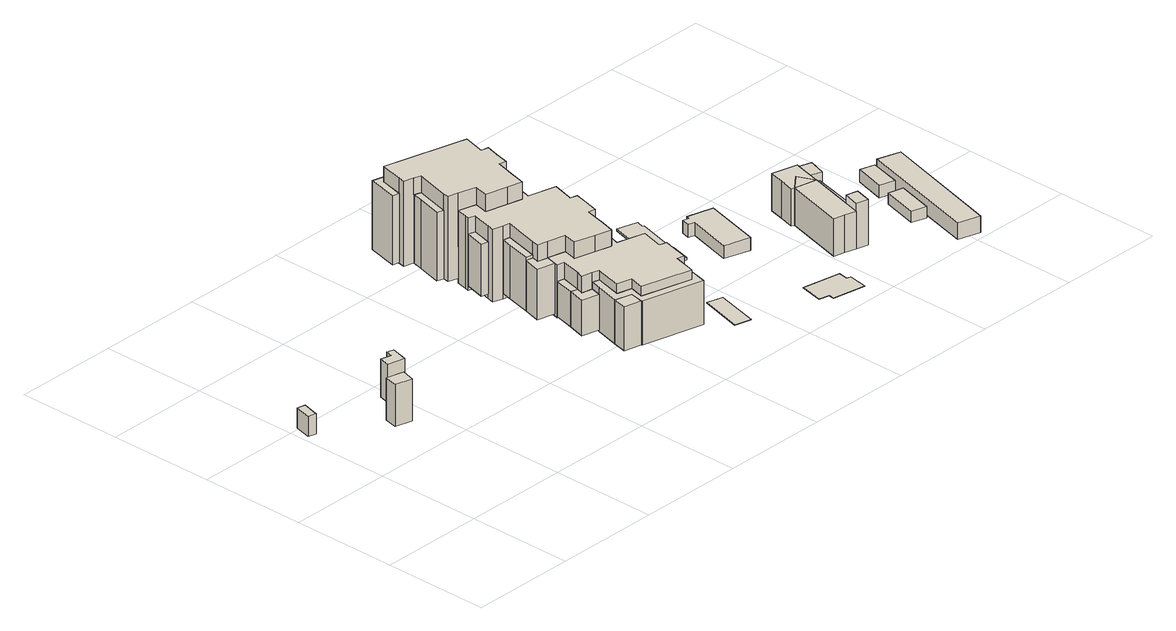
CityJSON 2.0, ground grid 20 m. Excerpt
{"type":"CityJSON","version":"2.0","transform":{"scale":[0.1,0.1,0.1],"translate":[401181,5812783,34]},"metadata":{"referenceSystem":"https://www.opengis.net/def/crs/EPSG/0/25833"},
"CityObjects":{
"building1":{"type":"Building","attributes":{"Gemeindeschluessel":"11000009","BezugspunktDach":"2200","function":"51009_1610","measuredHeight":3.79,"storeysAboveGround":0},"address":[{"country":"Germany","locality":"Berlin"}],"geometry":[{"type":"Solid","lod":"1","boundaries":[[[[0,1,2,3,4]],[[5,6,7,8,9]],[[5,9,4,3]],[[6,5,3,2]],[[7,6,2,1]],[[8,7,1,0]],[[9,8,0,4]]]]}]},
"building2":{"type":"Building","attributes":{"Gemeindeschluessel":"11000009","BezugspunktDach":"2200","function":"51009_1610","measuredHeight":7.9,"storeysAboveGround":0},"address":[{"country":"Germany","locality":"Berlin"}],"geometry":[{"type":"Solid","lod":"1","boundaries":[[[[10,11,12,13]],[[14,15,16,17]],[[14,17,13,12]],[[15,14,12,11]],[[16,15,11,10]],[[17,16,10,13]]]]}]},
"building3":{"type":"Building","attributes":{"Gemeindeschluessel":"11000009","BezugspunktDach":"2200","function":"51009_1610","measuredHeight":7.12,"storeysAboveGround":0},"address":[{"country":"Germany","locality":"Berlin"}],"geometry":[{"type":"Solid","lod":"1","boundaries":[[[[18,19,20,21,22,23]],[[24,25,26,27,28,29]],[[24,29,23,22]],[[25,24,22,21]],[[26,25,21,20]],[[27,26,20,19]],[[28,27,19,18]],[[29,28,18,23]]]]}]},
"building4":{"type":"Building","attributes":{"Gemeindeschluessel":"11000009","BezugspunktDach":"2200","function":"51009_1610","measuredHeight":8.22,"storeysAboveGround":0},"address":[{"country":"Germany","locality":"Berlin"}],"geometry":[{"type":"Solid","lod":"1","boundaries":[[[[30,31,32,33]],[[34,35,36,37]],[[34,37,33,32]],[[35,34,32,31]],[[36,35,31,30]],[[37,36,30,33]]]]}]},
"building5":{"type":"Building","attributes":{"Gemeindeschluessel":"11000009","BezugspunktDach":"2200","function":"51009_1610","measuredHeight":6.62,"storeysAboveGround":0},"address":[{"country":"Germany","locality":"Berlin"}],"geometry":[{"type":"Solid","lod":"1","boundaries":[[[[38,39,40,41,42,43]],[[44,45,46,47,48,49]],[[44,49,43,42]],[[45,44,42,41]],[[46,45,41,40]],[[47,46,40,39]],[[48,47,39,38]],[[49,48,38,43]]]]}]},
"building6":{"type":"Building","attributes":{"Gemeindeschluessel":"11000009","BezugspunktDach":"2200","function":"51009_1610","measuredHeight":9.59,"storeysAboveGround":0},"address":[{"country":"Germany","locality":"Berlin"}],"geometry":[{"type":"Solid","lod":"1","boundaries":[[[[50,51,52,53,54,55]],[[56,57,58,59,60,61]],[[56,61,55,54]],[[57,56,54,53]],[[58,57,53,52]],[[59,58,52,51]],[[60,59,51,50]],[[61,60,50,55]]]]}]},
"building7":{"type":"Building","attributes":{"Gemeindeschluessel":"11000009","function":"31001_1010"},"address":[{"country":"Germany","locality":"Berlin","thoroughfareNumber":"206, 206A, 206B","thoroughfareName":"An der Wuhlheide"}],"children":["building7-1","building7-2","building7-3","building7-4","building7-5","building7-6","building7-7","building7-8","building7-9","building7-10","building7-11"]},
"building7-1":{"type":"BuildingPart","attributes":{"BezugspunktDach":"2200","measuredHeight":15.92,"storeysAboveGround":5},"parents":["building7"],"geometry":[{"type":"MultiSurface","lod":"1","boundaries":[[[62,63,64,65,66,67,68,69,70,71,72,73,74,75,76,77,78,79,80]],[[81,82,83,84,85,86,87,88,89,90,91,92,93,94,95,96,97,98,99]],[[81,99,80,79]],[[82,81,79,78],[100,101,102,103]],[[104,105,102,78,77]],[[83,82,106,101,107]],[[84,83,107,108,109,105,77,76]],[[85,84,108,110,111,109,76,75]],[[86,85,75,74]],[[87,86,74,73]],[[112,113,114,115,73,72]],[[89,116,113,88,72,71]],[[90,117,116,71,70]],[[118,117,90,70,69]],[[119,118,120,69,68]],[[93,121,119,92,68,67]],[[122,123,121,67,66]],[[95,94,66,65]],[[96,95,65,64]],[[124,125,96,64,63]],[[126,124,63,62]],[[99,98,62,80]],[[102,101,100,103]],[[107,101,106,102,105,104]],[[105,109,108,107]],[[109,111,110,108]],[[88,87,115,114,113,112]],[[88,113,116,89]],[[89,127,116,117,90]],[[91,90,117,118]],[[92,91,120,118,119]],[[92,119,121,93]],[[94,93,121,123,122]],[[97,96,125,124]],[[98,97,124,126]]]}]},
"building7-2":{"type":"BuildingPart","attributes":{"BezugspunktDach":"2200","measuredHeight":8.19,"storeysAboveGround":5},"parents":["building7"],"geometry":[{"type":"MultiSurface","lod":"1","boundaries":[[[31,30,128,129,130,131,132,133,134,135,136,137,138,139,32]],[[140,141,142,143,144,145,146,147,148,149,150,151,36,35,34]],[[140,34,32,139]],[[141,140,139,138]],[[142,141,152,153]],[[143,142,154,153,155,136]],[[144,143,136,155,156]],[[145,144,157,156,158,134]],[[146,145,158,159,133]],[[147,146,159,160]],[[148,147,161,160,162,131]],[[149,148,131,130]],[[150,149,130,129]],[[151,150,129,128]],[[36,151,128,30]],[[35,36,30,31]],[[34,35,31,32]],[[153,152,138,137,163]],[[137,136,155,153,154]],[[156,155,136,135]],[[135,134,158,156,157]],[[164,134,133,159,158]],[[160,159,133,132]],[[132,131,162,160,161]]]}]},
"building7-3":{"type":"BuildingPart","attributes":{"BezugspunktDach":"2200","measuredHeight":6.58,"storeysAboveGround":5},"parents":["building7"],"geometry":[{"type":"Solid","lod":"1","boundaries":[[[[41,165,166,42]],[[167,168,45,44]],[[167,44,42,166]],[[44,45,41,42]],[[167,166,165,168]],[[168,165,41,45]]]]}]},
"building7-4":{"type":"BuildingPart","attributes":{"BezugspunktDach":"2200","measuredHeight":7.02,"storeysAboveGround":5},"parents":["building7"],"geometry":[{"type":"MultiSurface","lod":"1","boundaries":[[[169,170,171,172,173,174]],[[175,176,177,178,179,180]],[[176,175,173,172]],[[177,176,172,171]],[[175,180,174,173]],[[178,177,171,170]],[[179,178,170,169]],[[180,179,181,169,174,182]]]}]},
"building7-5":{"type":"BuildingPart","attributes":{"BezugspunktDach":"2200","measuredHeight":12.89,"storeysAboveGround":5},"parents":["building7"],"geometry":[{"type":"MultiSurface","lod":"1","boundaries":[[[103,102,105,109,111,183,184,185]],[[186,187,110,108,107,101,100,188]],[[186,188,185,184]],[[187,186,184,183]],[[110,187,183,111]],[[188,100,103,185]],[[108,110,111,109]],[[108,189,109,105,107]],[[107,105,102,101]],[[100,101,102,103]]]}]},
"building7-6":{"type":"BuildingPart","attributes":{"BezugspunktDach":"2200","measuredHeight":11.26,"storeysAboveGround":5},"parents":["building7"],"geometry":[{"type":"MultiSurface","lod":"1","boundaries":[[[190,191,192,193,194,195,196]],[[197,198,199,200,201,202,203]],[[198,197,195,194]],[[199,198,194,193]],[[200,199,193,192]],[[197,203,204,196,195]],[[201,200,192,191,205]],[[202,201,206,191,190]],[[203,202,190,196]]]}]},
"building7-7":{"type":"BuildingPart","attributes":{"BezugspunktDach":"2200","measuredHeight":12.84,"storeysAboveGround":5},"parents":["building7"],"geometry":[{"type":"Solid","lod":"1","boundaries":[[[[125,124,126,207,208]],[[209,98,97,96,210]],[[209,210,208,207]],[[98,209,207,126]],[[98,126,98,97]],[[210,96,125,208]],[[97,98,126,124]],[[96,97,124,125]]]]}]},
"building7-8":{"type":"BuildingPart","attributes":{"BezugspunktDach":"2200","measuredHeight":9.72,"storeysAboveGround":5},"parents":["building7"],"geometry":[{"type":"MultiSurface","lod":"1","boundaries":[[[211,212,213,214]],[[215,216,217,218]],[[215,218,214,213]],[[218,217,211,214]],[[219,216,215,213,212]],[[217,216,212,211]]]}]},
"building7-9":{"type":"BuildingPart","attributes":{"BezugspunktDach":"2200","measuredHeight":10.03,"storeysAboveGround":5},"parents":["building7"],"geometry":[{"type":"MultiSurface","lod":"1","boundaries":[[[220,221,222,223,224]],[[225,226,227,57,56]],[[225,56,224,223]],[[226,225,223,222]],[[56,57,220,224]],[[227,226,228,222,221]],[[57,227,221,220]]]}]},
"building7-10":{"type":"BuildingPart","attributes":{"BezugspunktDach":"2200","measuredHeight":13.63,"storeysAboveGround":5},"parents":["building7"],"geometry":[{"type":"MultiSurface","lod":"1","boundaries":[[[229,230,231,232,233,234,235,236,237,238,239,240,241,242,243,244,245,246,247,248,249,250,251,252,114,113,116,117,118,119,121,123,253,254]],[[255,256,257,258,259,260,261,262,263,264,265,266,267,268,269,270,271,272,273,274,275,276,277,278,279,280,281,282,283,284,285,286,287,288]],[[255,288,254,253]],[[256,255,253,123]],[[257,256,123,94,93]],[[258,257,121,93,92,119]],[[259,258,92,91]],[[90,117,260,259,91]],[[261,260,90,89]],[[262,261,89,88,113]],[[263,262,88,87]],[[264,263,114,252]],[[265,264,252,251]],[[266,265,251,250]],[[267,266,250,249]],[[196,195,249,248]],[[268,267,197,203]],[[190,196,248,247]],[[269,268,203,202,289]],[[191,190,247,246]],[[270,269,202,201]],[[192,191,290,246,245]],[[271,270,201,200]],[[272,271,245,244]],[[273,272,244,243]],[[291,292,243,242]],[[274,273,293,294]],[[275,274,294,295,296,291,242,241]],[[297,296,295,298,276,275,241,240]],[[299,297,240,239]],[[277,276,298,300]],[[301,302,299,303,239,238]],[[278,277,300,304]],[[305,302,238,237]],[[279,278,306,304,307,308]],[[309,305,237,236]],[[280,279,307,310]],[[281,280,236,235]],[[282,281,235,234]],[[221,220,234,233]],[[283,282,311,57,227]],[[284,283,221,233,232],[227,226,222,221]],[[285,284,232,231]],[[211,217,286,285,231,230]],[[212,211,217,216,287,286,230,229]],[[213,212,312,229,254]],[[288,287,216,215,313]],[[93,94,123,121,314]],[[119,92,93,121]],[[91,92,119,118]],[[117,90,91,118]],[[89,90,117,116]],[[116,113,88,89]],[[87,88,113,114]],[[203,197,195,196]],[[289,202,203,196,190]],[[201,202,190,191]],[[200,201,290,191,192]],[[294,293,292,291]],[[291,296,295,294]],[[298,295,296,297]],[[300,298,297,299]],[[304,300,303,299,302,301]],[[308,307,304,306,302,305]],[[310,307,305,309]],[[227,57,311,220,221]],[[222,226,227,221]],[[313,215,216,312,212,213]]]}]},
"building7-11":{"type":"BuildingPart","attributes":{"BezugspunktDach":"2200","measuredHeight":9.87,"storeysAboveGround":5},"parents":["building7"],"geometry":[{"type":"MultiSurface","lod":"1","boundaries":[[[315,316,317,318,319,320,321,322,323,324,325,326,327,328,329,330,331,332,292,291,296,297,299,302,305,309,333,334]],[[335,310,307,304,300,298,295,294,293,336,337,338,339,340,341,342,162,160,159,158,156,155,153,152,343,344,345,346]],[[335,346,334,333]],[[310,335,333,309]],[[336,293,292,332]],[[337,336,332,331]],[[174,173,331,330]],[[338,337,175,180]],[[339,338,347,180,179,169,174,330,329]],[[340,339,179,178,170,169,329,328]],[[348,171,170,349,328,327]],[[341,340,178,177]],[[342,341,327,326]],[[162,342,326,325]],[[132,131,325,324]],[[159,133,132,324,323]],[[134,133,323,322]],[[156,135,134,350,322,321]],[[136,135,156,321,320]],[[137,136,320,319]],[[351,138,137,352,319,318]],[[343,152,318,317]],[[344,343,317,316]],[[345,344,353,45,168,165,41,316,315]],[[166,165,315,334]],[[346,345,354,168,167]],[[310,309,305,307]],[[304,307,355,305,302]],[[300,304,302,299]],[[300,356,299,297,298]],[[295,298,297,296]],[[357,294,295,358,296,291]],[[293,294,291,292]],[[180,175,173,174]],[[174,169,179,180,347]],[[169,170,178,179]],[[177,178,349,170,171,348]],[[160,162,131,132]],[[160,132,133,159]],[[158,159,133,134]],[[158,350,134,135,156]],[[155,156,135,136]],[[153,155,136,137]],[[152,153,352,137,138,351]],[[41,165,168,45,353]],[[167,168,354,165,166]]]}]},
"building8":{"type":"Building","attributes":{"Gemeindeschluessel":"11000009","BezugspunktDach":"2200","function":"51009_1610","measuredHeight":3.62,"storeysAboveGround":0},"address":[{"country":"Germany","locality":"Berlin"}],"geometry":[{"type":"Solid","lod":"1","boundaries":[[[[359,360,361,362,363]],[[364,365,366,367,368]],[[364,368,363,362]],[[365,364,362,361]],[[366,365,361,360]],[[367,366,360,359]],[[368,367,359,363]]]]}]},
"building9":{"type":"Building","attributes":{"Gemeindeschluessel":"11000009","BezugspunktDach":"2200","function":"31001_1010","measuredHeight":0.024,"storeysAboveGround":1},"address":[{"country":"Germany","locality":"Berlin","thoroughfareNumber":"208 (3)","thoroughfareName":"An der Wuhlheide"}],"geometry":[{"type":"Solid","lod":"1","boundaries":[[[[369,370,371,372]],[[373,374,375,376]],[[373,376,372,371]],[[374,373,371,370]],[[375,374,370,369]],[[376,375,369,372]]]]}]},
"building10":{"type":"Building","attributes":{"Gemeindeschluessel":"11000009","BezugspunktDach":"2200","function":"51009_1610","measuredHeight":3.44,"storeysAboveGround":0},"address":[{"country":"Germany","locality":"Berlin"}],"geometry":[{"type":"Solid","lod":"1","boundaries":[[[[377,378,379,380,381]],[[382,383,384,385,386]],[[382,386,381,380]],[[383,382,380,379]],[[384,383,379,378]],[[385,384,378,377]],[[386,385,377,381]]]]}]},
"building11":{"type":"Building","attributes":{"Gemeindeschluessel":"11000009","BezugspunktDach":"2200","function":"31001_1010","measuredHeight":0.387,"storeysAboveGround":1},"address":[{"country":"Germany","locality":"Berlin","thoroughfareNumber":"208 (1)","thoroughfareName":"An der Wuhlheide"}],"geometry":[{"type":"Solid","lod":"1","boundaries":[[[[387,388,389,390,391,392,393,394]],[[395,396,397,398,399,400,401,402]],[[395,402,394,393]],[[396,395,393,392]],[[397,396,392,391]],[[398,397,391,390]],[[399,398,390,389]],[[400,399,389,388]],[[401,400,388,387]],[[402,401,387,394]]]]}]},
"building12":{"type":"Building","attributes":{"Gemeindeschluessel":"11000009","BezugspunktDach":"2200","function":"31001_1010","measuredHeight":0.069,"storeysAboveGround":1},"address":[{"country":"Germany","locality":"Berlin","thoroughfareNumber":"210 (3)","thoroughfareName":"An der Wuhlheide"}],"geometry":[{"type":"Solid","lod":"1","boundaries":[[[[403,404,405,406,407,408,409,410]],[[411,412,413,414,415,416,417,418]],[[411,418,410,409]],[[412,411,409,408]],[[413,412,408,407]],[[414,413,407,406]],[[415,414,406,405]],[[416,415,405,404]],[[417,416,404,403]],[[418,417,403,410]]]]}]},
"building13":{"type":"Building","attributes":{"Gemeindeschluessel":"11000009","BezugspunktDach":"2200","function":"31001_2000","measuredHeight":2.33,"storeysAboveGround":1},"address":[{"country":"Germany","locality":"Berlin","thoroughfareNumber":"208 (2)","thoroughfareName":"An der Wuhlheide"}],"geometry":[{"type":"Solid","lod":"1","boundaries":[[[[419,420,421,422,423,424,425,426]],[[427,428,429,430,431,432,433,434]],[[427,434,426,425]],[[428,427,425,424]],[[429,428,424,423]],[[430,429,423,422]],[[431,430,422,421]],[[432,431,421,420]],[[433,432,420,419]],[[434,433,419,426]]]]}]},
"building14":{"type":"Building","attributes":{"Gemeindeschluessel":"11000009","function":"31001_1010"},"address":[{"country":"Germany","locality":"Berlin","thoroughfareNumber":"210","thoroughfareName":"An der Wuhlheide"}],"children":["building14-1","building14-2","building14-3"]},
"building14-1":{"type":"BuildingPart","attributes":{"BezugspunktDach":"2200","measuredHeight":7.73,"storeysAboveGround":2},"parents":["building14"],"geometry":[{"type":"Solid","lod":"1","boundaries":[[[[435,436,437,438,439,440,441,442,443]],[[444,445,446,447,448,449,450,451,452]],[[444,452,443,442]],[[445,444,442,441]],[[446,445,441,440]],[[447,446,440,439]],[[448,447,439,438]],[[449,448,438,437]],[[449,437,449,450]],[[451,450,436,435]],[[452,451,435,443]],[[450,449,437,436]]]]}]},
"building14-2":{"type":"BuildingPart","attributes":{"BezugspunktDach":"2200","measuredHeight":7.73,"storeysAboveGround":2},"parents":["building14"],"geometry":[{"type":"Solid","lod":"1","boundaries":[[[[442,440,453,454,455,456]],[[457,458,459,446,444,460]],[[457,460,456,455]],[[458,457,455,454]],[[459,458,454,453]],[[446,459,453,440]],[[444,446,440,442]],[[460,444,442,456]]]]}]},
"building14-3":{"type":"BuildingPart","attributes":{"BezugspunktDach":"2200","measuredHeight":8.53,"storeysAboveGround":2},"parents":["building14"],"geometry":[{"type":"MultiSurface","lod":"1","boundaries":[[[461,462,463,464]],[[449,465,466,450]],[[465,449,463,462]],[[466,465,462,461]],[[450,466,461,464]],[[450,467,436,437,449]]]}]},
"building15":{"type":"Building","attributes":{"Gemeindeschluessel":"11000009","BezugspunktDach":"2200","function":"31001_2000","measuredHeight":3.2,"storeysAboveGround":1},"address":[{"country":"Germany","locality":"Berlin","thoroughfareNumber":"210 (1)","thoroughfareName":"An der Wuhlheide"}],"geometry":[{"type":"Solid","lod":"1","boundaries":[[[[468,469,470,471,472,473]],[[474,475,476,477,478,479]],[[474,479,473,472]],[[475,474,472,471]],[[476,475,471,470]],[[477,476,470,469]],[[478,477,469,468]],[[479,478,468,473]]]]}]},
"building16":{"type":"Building","attributes":{"Gemeindeschluessel":"11000009","BezugspunktDach":"2200","function":"31001_1010","measuredHeight":2.6,"storeysAboveGround":1},"address":[{"country":"Germany","locality":"Berlin","thoroughfareNumber":"210 (8)","thoroughfareName":"An der Wuhlheide"}],"geometry":[{"type":"Solid","lod":"1","boundaries":[[[[480,481,482,483]],[[484,485,486,487]],[[484,487,483,482]],[[485,484,482,481]],[[486,485,481,480]],[[487,486,480,483]]]]}]},
"building17":{"type":"Building","attributes":{"Gemeindeschluessel":"11000009","BezugspunktDach":"2200","function":"31001_1010","measuredHeight":2.1,"storeysAboveGround":1},"address":[{"country":"Germany","locality":"Berlin","thoroughfareNumber":"210 (6)","thoroughfareName":"An der Wuhlheide"}],"geometry":[{"type":"Solid","lod":"1","boundaries":[[[[488,489,490,491]],[[492,493,494,495]],[[492,495,491,490]],[[493,492,490,489]],[[494,493,489,488]],[[495,494,488,491]]]]}]},
"building18":{"type":"Building","attributes":{"Gemeindeschluessel":"11000009","BezugspunktDach":"2200","function":"31001_2000","measuredHeight":3.3,"storeysAboveGround":1},"address":[{"country":"Germany","locality":"Berlin","thoroughfareNumber":"212","thoroughfareName":"An der Wuhlheide"}],"geometry":[{"type":"Solid","lod":"1","boundaries":[[[[496,497,498,499]],[[500,501,502,503]],[[500,503,499,498]],[[501,500,498,497]],[[502,501,497,496]],[[503,502,496,499]]]]}]},
"building19":{"type":"Building","attributes":{"Gemeindeschluessel":"11000009","BezugspunktDach":"2200","function":"31001_1010","measuredHeight":2.66,"storeysAboveGround":1},"address":[{"country":"Germany","locality":"Berlin","thoroughfareNumber":"210 (7)","thoroughfareName":"An der Wuhlheide"}],"geometry":[{"type":"Solid","lod":"1","boundaries":[[[[504,505,506,507]],[[508,509,510,511]],[[508,511,507,506]],[[509,508,506,505]],[[510,509,505,504]],[[511,510,504,507]]]]}]}
},
"vertices":[
[20,362,46],[21,368,46],[28,393,46],[13,397,46],[5,366,46],[13,397,8],[28,393,8],[21,368,8],[20,362,8],[5,366,8],
[155,276,87],[162,301,87],[129,309,87],[123,284,87],[129,309,8],[162,301,8],[155,276,8],[123,284,8],
[205,338,78],[214,370,78],[201,374,78],[198,361,78],[178,366,78],[173,346,78],[178,366,7],[198,361,7],[201,374,7],[214,370,7],[205,338,7],[173,346,7],
[582,167,90],[588,193,90],[556,201,90],[550,175,90],[556,201,8],[588,193,8],[582,167,8],[550,175,8],
[568,246,77],[573,266,77],[553,270,77],[557,283,77],[544,286,77],[535,254,77],[544,286,11],[557,283,11],[553,270,11],[573,266,11],[568,246,11],[535,254,11],
[555,331,107],[560,351,107],[541,356,107],[544,369,107],[531,372,107],[522,339,107],[531,372,12],[544,369,12],[541,356,12],[560,351,12],[555,331,12],[522,339,12],
[522,609,170],[535,605,170],[518,540,170],[516,529,170],[535,524,170],[568,515,170],[562,489,170],[604,479,170],[631,472,170],[637,498,170],[648,538,170],[661,535,170],[667,561,170],[674,586,170],[660,589,170],[671,630,170],[517,670,170],[506,626,170],[503,614,170],[506,626,11],[517,670,11],[671,630,11],[660,589,11],[674,586,11],[667,561,11],[661,535,11],[648,538,11],[637,498,11],[631,472,11],[604,479,11],[562,489,11],[568,515,11],[535,524,11],[516,529,11],[518,540,11],[535,605,11],[522,609,11],[503,614,11],[506,626,12],[517,670,12],[517,670,141],[506,626,141],[671,630,109],[671,630,141],[517,670,125],[671,630,12],[660,589,12],[660,589,141],[674,586,12],[674,586,141],[648,538,70],[648,538,138],[661,535,138],[661,535,106],[637,498,138],[631,472,138],[604,479,138],[562,489,138],[604,479,98],[568,515,138],[535,524,70],[535,524,138],[535,605,139],[518,540,139],[522,609,139],[637,498,98],
[584,166,90],[698,137,90],[710,186,90],[712,192,90],[698,195,90],[688,154,90],[594,178,90],[601,205,90],[573,212,90],[586,262,90],[573,266,90],[568,246,90],[568,246,8],[573,266,8],[586,262,8],[573,212,8],[601,205,8],[594,178,8],[688,154,8],[698,195,8],[712,192,8],[710,186,8],[698,137,8],[584,166,8],[573,266,9],[586,262,9],[586,262,74],[573,212,9],[601,205,9],[601,205,50],[594,178,9],[688,154,9],[698,195,9],[698,195,37],[712,192,9],[586,262,34],[594,178,65],
[566,321,77],[553,324,77],[553,324,11],[566,321,11],
[722,288,81],[711,246,81],[724,242,81],[738,297,81],[674,314,81],[670,301,81],[674,314,11],[738,297,11],[724,242,11],[711,246,11],[722,288,11],[670,301,11],[722,288,64],[670,301,68],
[688,640,141],[507,686,141],[493,629,141],[507,686,12],[688,640,12],[493,629,12],[660,589,77],
[697,459,116],[686,418,116],[699,414,116],[712,466,116],[713,469,116],[648,485,116],[645,472,116],[648,485,3],[713,469,3],[712,466,3],[699,414,3],[686,418,3],[697,459,3],[645,472,3],[645,472,71],[686,418,38],[686,418,71],
[517,589,139],[505,544,139],[517,589,11],[505,544,11],
[531,455,108],[541,492,108],[528,496,108],[518,458,108],[528,496,11],[541,492,11],[531,455,11],[518,458,11],[541,492,57],
[544,369,112],[560,434,112],[547,437,112],[542,417,112],[531,372,112],[542,417,12],[547,437,12],[560,434,12],[547,437,37],
[541,492,138],[531,455,138],[528,442,138],[547,437,138],[560,434,138],[544,369,138],[541,356,138],[560,351,138],[593,343,138],[587,318,138],[626,308,138],[656,300,138],[663,325,138],[673,367,138],[686,363,138],[693,389,138],[699,414,138],[686,418,138],[697,459,138],[645,472,138],[648,485,138],[658,524,138],[659,526,138],[659,530,138],[530,503,138],[528,496,138],[530,503,2],[535,524,2],[568,515,2],[562,489,2],[604,479,2],[631,472,2],[637,498,2],[648,538,2],[661,535,2],[659,530,2],[659,526,2],[658,524,2],[648,485,2],[645,472,2],[697,459,2],[686,418,2],[699,414,2],[693,389,2],[686,363,2],[673,367,2],[663,325,2],[656,300,2],[626,308,2],[587,318,2],[593,343,2],[560,351,2],[541,356,2],[544,369,2],[560,434,2],[547,437,2],[528,442,2],[531,455,2],[541,492,2],[528,496,2],[697,459,60],[686,418,29],[673,367,108],[686,363,108],[686,363,9],[673,367,9],[663,325,9],[663,325,108],[656,300,108],[656,300,9],[626,308,108],[626,308,9],[587,318,73],[587,318,108],[626,308,59],[587,318,9],[593,343,108],[587,318,51],[593,343,9],[593,343,106],[560,351,108],[560,351,9],[544,369,62],[541,492,84],[528,496,52],[568,515,91],
[566,321,108],[557,283,108],[553,270,108],[573,266,108],[586,262,108],[573,212,108],[601,205,108],[594,178,108],[688,154,108],[698,195,108],[712,192,108],[718,217,108],[724,242,108],[711,246,108],[722,288,108],[670,301,108],[674,314,108],[685,358,108],[555,331,108],[553,324,108],[555,331,9],[685,358,9],[674,314,9],[670,301,9],[722,288,9],[711,246,9],[724,242,9],[718,217,9],[553,270,9],[557,283,9],[566,321,9],[553,324,9],[670,301,58],[724,242,39],[711,246,28],[594,178,54],[573,266,28],[586,262,42],[557,283,61],[566,321,28],[593,343,76],[626,308,83],[673,367,12],[663,325,66],
[725,182,46],[732,213,46],[718,217,46],[712,192,46],[710,186,46],[712,192,10],[718,217,10],[732,213,10],[725,182,10],[710,186,10],
[764,93,6],[785,175,6],[755,183,6],[733,101,6],[755,183,5],[785,175,5],[764,93,5],[733,101,5],
[699,354,46],[707,385,46],[693,389,46],[686,363,46],[685,358,46],[686,363,12],[693,389,12],[707,385,12],[699,354,12],[685,358,12],
[832,297,11],[842,335,11],[839,336,11],[860,416,11],[857,417,11],[861,431,11],[823,442,11],[788,310,11],[823,442,7],[861,431,7],[857,417,7],[860,416,7],[839,336,7],[842,335,7],[832,297,7],[788,310,7],
[904,52,7],[903,41,7],[965,30,7],[971,66,7],[963,68,7],[966,86,7],[894,99,7],[885,56,7],[894,99,6],[966,86,6],[963,68,6],[971,66,6],[965,30,6],[903,41,6],[904,52,6],[885,56,6],
[925,243,30],[953,350,30],[904,363,30],[903,357,30],[891,360,30],[887,344,30],[899,341,30],[876,257,30],[899,341,6],[887,344,6],[891,360,6],[903,357,6],[904,363,6],[953,350,6],[925,243,6],[876,257,6],
[1020,124,78],[1041,118,78],[1049,148,78],[1055,171,78],[1071,232,78],[1071,233,78],[1057,265,78],[1029,242,78],[999,129,78],[1029,242,8],[1057,265,8],[1071,233,8],[1071,232,8],[1055,171,8],[1049,148,8],[1041,118,8],[1020,124,8],[999,129,8],
[1085,288,78],[1038,300,78],[1031,272,78],[1023,244,78],[1031,272,8],[1038,300,8],[1085,288,8],[1023,244,8],
[1063,112,93],[1071,143,93],[1049,148,93],[1041,118,93],[1071,143,8],[1063,112,8],[1041,118,68],
[1098,160,35],[1113,218,35],[1127,277,35],[1085,288,35],[1070,229,35],[1055,171,35],[1070,229,9],[1085,288,9],[1127,277,9],[1113,218,9],[1098,160,9],[1055,171,9],
[1149,292,36],[1159,324,36],[1103,341,36],[1094,311,36],[1103,341,10],[1159,324,10],[1149,292,10],[1094,311,10],
[1189,100,30],[1207,168,30],[1179,175,30],[1161,108,30],[1179,175,9],[1207,168,9],[1189,100,9],[1161,108,9],
[1218,9,36],[1281,241,36],[1238,254,36],[1177,21,36],[1238,254,5],[1281,241,5],[1218,9,5],[1177,21,5],
[1214,192,31],[1229,250,31],[1201,258,31],[1185,200,31],[1201,258,8],[1229,250,8],[1214,192,8],[1185,200,8]
]}
